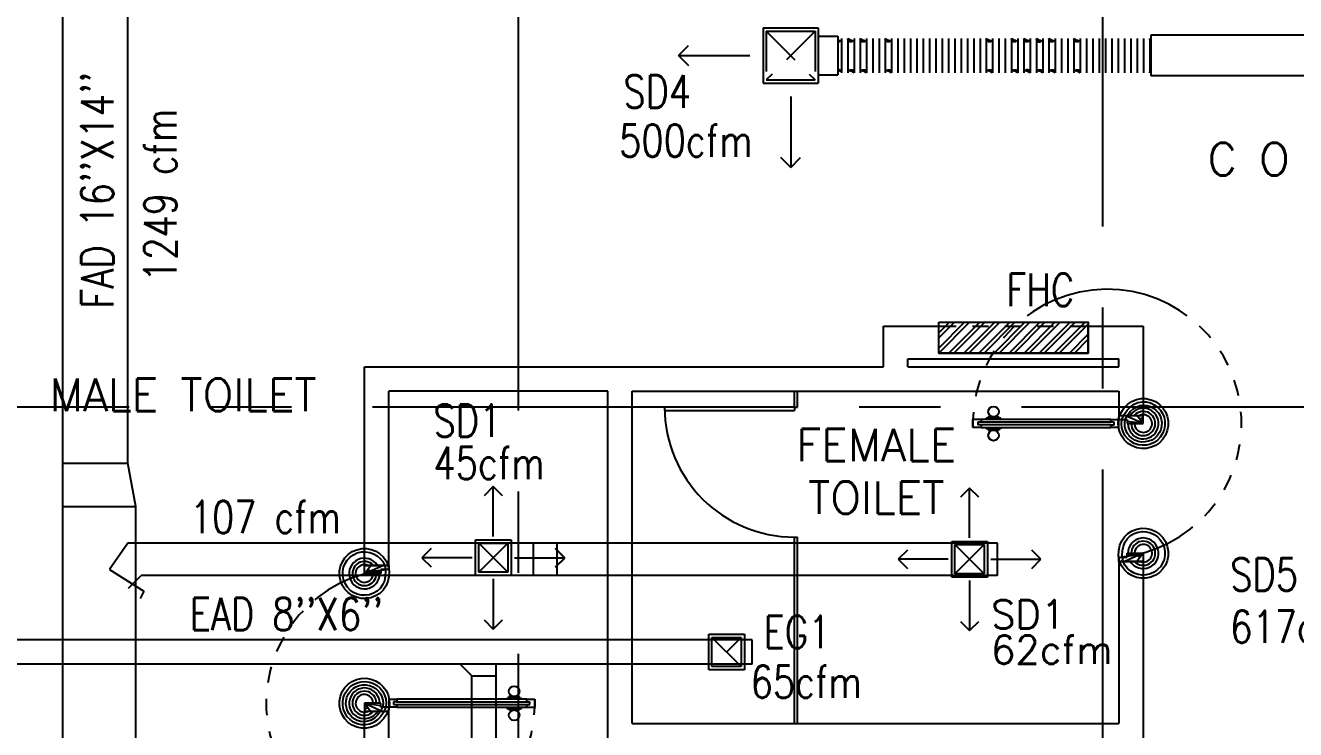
# Model space of a CAD drawing. Extents: x 417866029 to 417866302, y 43498045 to 43498122.
# Drawn here: x 417866070.8 to 417866078.63, y 43498097.4 to 43498101.75 of the extents above; entities that cross this region are included whole.
import ezdxf
from ezdxf.enums import TextEntityAlignment as Align

# ---------------------------------------------------------------- set-up
doc = ezdxf.new("R2010")
doc.units = 0
doc.header["$MEASUREMENT"] = 0
doc.linetypes.add('CENTERX2', pattern=[4, 2.5, -0.5, 0.5, -0.5])
doc.linetypes.add('HIDDEN', pattern=[0.375, 0.25, -0.125])
for name, color, linetype in [('AXES', 11, 'CENTERX2'), ('DOOR', 9, 'CONTINUOUS'), ('DUCT', 6, 'CONTINUOUS'), ('EXDUCT', 10, 'CONTINUOUS'), ('FHC', 9, 'CONTINUOUS'), ('M-AC-FLEX', 7, 'CONTINUOUS'), ('M-EGU.', 2, 'CONTINUOUS'), ('M-TEXT', 2, 'CONTINUOUS'), ('PART', 9, 'CONTINUOUS'), ('RM-NAME', 9, 'CONTINUOUS'), ('SCD', 2, 'CONTINUOUS'), ('WALL', 9, 'CONTINUOUS')]:
    doc.layers.add(name, color=color, linetype=linetype)
doc.styles.add('ROMANS', font='ROMANS.shx', dxfattribs={"width": 0.6})

# ---------------------------------------------------------------- blocks, each defined once
blk = doc.blocks.new('DOOR90')
at = {"layer": 'DOOR', "color": 7, "linetype": 'ByBlock'}
for p, q in [((-150, 0), (0, 0)), ((-150, 0), (-150, -25)), ((0, -50), (-113.7, 0)), ((0, -50), (-40.1, 0)), ((0, -50), (0, 0)), ((-1000, -25), (-1050, -25)), ((-1050, -75), (-1050, -25)), ((-1050, -25), (-1050, -75)), ((-1000, -75), (-1050, -75)), ((-1000, -42), (-1020, -42)), ((-1020, -42), (-1020, -58)), ((-1000, -58), (-1020, -58)), ((-1000, -25), (-1000, -42)), ((-1000, -58), (-1000, -75)), ((-877.6, -17.8), (-967.6, -17.8)), ((-967.6, -25), (-967.6, -17.8)), ((-967.6, -75), (-967.6, -82.2)), ((-955, -8.8), (-890.2, -8.8)), ((-955, -17.8), (-955, -8.8)), ((-955, -17.8), (-890.2, -17.8)), ((-890.2, -17.8), (-890.2, -8.8)), ((-877.6, -25), (-877.6, -17.8)), ((-877.6, -75), (-877.6, -82.2)), ((-200, -25), (-150, -25)), ((-200, -42), (-200, -25)), ((-180, -42), (-200, -42)), ((-200, -58), (-180, -58)), ((-200, -75), (-200, -58)), ((-150, -75), (-200, -75)), ((-180, -58), (-180, -42)), ((-150, -25), (-100, -25)), ((-150, -75), (-150, -25)), ((-100, -25), (-100, -50)), ((0, -50), (-100, -36.6)), ((-100, -50), (0, -50)), ((-877.6, -82.2), (-967.6, -82.2)), ((-955, -82.2), (-890.2, -82.2)), ((-955, -82.2), (-955, -91.2)), ((-955, -91.2), (-890.2, -91.2)), ((-890.2, -82.2), (-890.2, -91.2)), ((0, -850), (-113.7, -900)), ((-100, -875), (-100, -850)), ((0, -850), (-100, -863.4)), ((-100, -850), (0, -850)), ((0, -850), (-40.1, -900)), ((0, -850), (0, -900)), ((-150, -875), (-100, -875)), ((-150, -900), (-150, -875)), ((-150, -900), (0, -900)), ((0, -900), (-150, -900))]:
    blk.add_line(p, q, dxfattribs=at)
at = {"layer": 'DOOR', "linetype": 'ByBlock'}
for p, q in [((-200, -25), (-1000, -25)), ((-200, -42), (-1000, -42)), ((-200, -58), (-1000, -58)), ((-1000, -75), (-200, -75))]:
    blk.add_line(p, q, dxfattribs=at)
at = {"layer": 'DOOR', "color": 7, "linetype": 'ByBlock'}
for centre in [(-922.6, 23.5), (-922.6, -123.5)]:
    blk.add_circle(centre, 32.4, dxfattribs=at)
for centre, radius, start, end in [((0, -50), 154.4, 161.10529, 166.28577), ((0, -50), 94.4, 148.01819, 180), ((0, -50), 134.4, 158.15985, 169.28002), ((0, -50), 114.4, 154.08384, 167.37743), ((0, -50), 74.4, 137.77643, 180), ((0, -50), 54.4, 113.20738, 180), ((0, -50), 34.4, 90, 180), ((0, -50), 14.4, 90, 180), ((0, -850), 94.4, 180, 211.98181), ((0, -850), 74.4, 180, 222.22357), ((0, -850), 54.4, 180, 246.79262), ((0, -850), 34.4, 180, 270), ((0, -850), 14.4, 180, 270), ((0, -850), 154.4, 193.71423, 198.89471), ((0, -850), 134.4, 190.71998, 201.84015)]:
    blk.add_arc(centre, radius, start, end, dxfattribs=at)
at = {"layer": 'DOOR', "linetype": 'HIDDEN', "ltscale": 0.5}
blk.add_arc((-222.2, -50), 828.2, 178.27012, 275.00304, dxfattribs=at)
blk = doc.blocks.new('RM1')
at = {"layer": 'RM-NAME', "style": 'ROMANS'}
for tag, p in [('ROOMNAME1', (0, 323.8)), ('ROOMNAME2', (0, 0))]:
    blk.add_attdef(tag, text='', height=200, dxfattribs=at).set_placement(p, align=Align.MIDDLE)

msp = doc.modelspace()

# ---------------------------------------------------------------- hatches: boundary and pattern name
at = {"layer": 'FHC', "linetype": 'ByBlock', "ltscale": 0.3}
h = msp.add_hatch(dxfattribs=at)
h.set_pattern_fill('ANSI32', color=11, scale=0.175, style=0)
h.set_pattern_definition([(45, (417865844.23728, 43498068.674705), (-0.046403883, 0.046403883), []), (45, (417865844.26822, 43498068.674705), (-0.046403883, 0.046403883), [])])
h.paths.add_polyline_path([(417866077.3535, 43498099.7257), (417866077.3535, 43498099.9157), (417866076.4335, 43498099.9157), (417866076.4335, 43498099.7257)])
h.paths.add_polyline_path([(417866076.2209, 43498099.3046), (417866076.2209, 43498099.7254), (417866076.4834, 43498099.7254), (417866076.4834, 43498099.3046)], flags=9)

# ---------------------------------------------------------------- linework, layer by layer
at = {"layer": 'AXES'}
for p, q in [((417866077.4435, 43498044.5064), (417866077.4435, 43498121.7771)), ((417866073.8435, 43498051.3707), (417866073.8435, 43498110.1907)), ((417866095.4435, 43498099.3907), (417866053.1535, 43498099.3907))]:
    msp.add_line(p, q, dxfattribs=at)
at = {"layer": 'DUCT', "linetype": 'ByBlock'}
for p, q in [((417866071.0354, 43498093.0877), (417866071.0354, 43498102.1349)), ((417866071.4354, 43498099.0457), (417866071.4354, 43498102.0349)), ((417866084.5693, 43498101.6857), (417866077.7402, 43498101.6857)), ((417866077.7402, 43498101.6857), (417866077.7402, 43498101.4357)), ((417866084.5693, 43498101.4357), (417866077.7402, 43498101.4357)), ((417866071.0354, 43498099.0457), (417866071.4354, 43498099.0457)), ((417866071.4854, 43498098.7799), (417866071.4354, 43498099.0457)), ((417866071.0354, 43498098.7799), (417866071.4854, 43498098.7799)), ((417866071.4854, 43498093.0877), (417866071.4854, 43498098.7799)), ((417866076.7948, 43498098.554), (417866071.4354, 43498098.554)), ((417866073.9361, 43498098.354), (417866073.9361, 43498098.554)), ((417866074.0819, 43498098.354), (417866074.0819, 43498098.554)), ((417866076.7948, 43498098.354), (417866076.7948, 43498098.554)), ((417866076.7948, 43498098.354), (417866071.5177, 43498098.354))]:
    msp.add_line(p, q, dxfattribs=at)
at = {"layer": 'DUCT'}
for p, q in [((417866071.4354, 43498098.554), (417866071.3213, 43498098.391)), ((417866071.3213, 43498098.391), (417866071.5342, 43498098.2574)), ((417866071.4397, 43498098.276), (417866071.5177, 43498098.354)), ((417866071.5342, 43498098.2574), (417866071.5112, 43498098.2122)), ((417866071.5342, 43498098.2574), (417866071.5342, 43498098.2574))]:
    msp.add_line(p, q, dxfattribs=at)
at = {"layer": 'EXDUCT', "linetype": 'ByBlock'}
for p, q in [((417866075.2838, 43498097.9566), (417866069.8925, 43498097.9566)), ((417866075.2838, 43498097.8066), (417866075.2838, 43498097.9566)), ((417866075.2838, 43498097.8066), (417866069.7925, 43498097.8066)), ((417866073.5561, 43498097.7341), (417866073.4835, 43498097.8066)), ((417866073.7061, 43498094.5019), (417866073.7061, 43498097.8066)), ((417866073.5561, 43498094.5019), (417866073.5561, 43498097.7341)), ((417866073.7061, 43498097.7323), (417866073.5561, 43498097.7323))]:
    msp.add_line(p, q, dxfattribs=at)
at = {"layer": 'FHC', "linetype": 'ByBlock', "ltscale": 0.3}
msp.add_lwpolyline([(417866076.4335, 43498099.9157), (417866077.3535, 43498099.9157), (417866077.3535, 43498099.7257), (417866076.4335, 43498099.7257)], close=True, dxfattribs=at)
at = {"layer": 'M-AC-FLEX', "color": 11}
for p, q in [((417866075.8341, 43498101.6646), (417866075.8341, 43498101.4536)), ((417866075.8725, 43498101.6646), (417866075.8725, 43498101.4536)), ((417866075.8725, 43498101.6646), (417866075.8725, 43498101.4536)), ((417866075.9115, 43498101.6646), (417866075.9115, 43498101.4536)), ((417866075.9115, 43498101.6646), (417866075.9115, 43498101.4536)), ((417866075.9491, 43498101.6646), (417866075.9491, 43498101.4536)), ((417866075.9491, 43498101.6646), (417866075.9491, 43498101.4536)), ((417866075.9881, 43498101.6646), (417866075.9881, 43498101.4536)), ((417866075.9881, 43498101.6646), (417866075.9881, 43498101.4536)), ((417866076.0264, 43498101.6646), (417866076.0264, 43498101.4536)), ((417866076.0264, 43498101.6646), (417866076.0264, 43498101.4536)), ((417866076.0654, 43498101.6646), (417866076.0654, 43498101.4536)), ((417866076.0654, 43498101.6646), (417866076.0654, 43498101.4536)), ((417866076.1037, 43498101.6646), (417866076.1037, 43498101.4536)), ((417866076.1037, 43498101.6646), (417866076.1037, 43498101.4536)), ((417866076.1427, 43498101.6646), (417866076.1427, 43498101.4536)), ((417866076.1427, 43498101.6646), (417866076.1427, 43498101.4536)), ((417866076.181, 43498101.6646), (417866076.181, 43498101.4536)), ((417866076.22, 43498101.6646), (417866076.22, 43498101.4536)), ((417866076.259, 43498101.6646), (417866076.259, 43498101.4536)), ((417866076.298, 43498101.6646), (417866076.298, 43498101.4536)), ((417866076.337, 43498101.6646), (417866076.337, 43498101.4536)), ((417866076.376, 43498101.6646), (417866076.376, 43498101.4536)), ((417866076.415, 43498101.6646), (417866076.415, 43498101.4536)), ((417866076.454, 43498101.6646), (417866076.454, 43498101.4536)), ((417866076.493, 43498101.6646), (417866076.493, 43498101.4536)), ((417866076.532, 43498101.6646), (417866076.532, 43498101.4536)), ((417866076.571, 43498101.6646), (417866076.571, 43498101.4536)), ((417866076.61, 43498101.6646), (417866076.61, 43498101.4536)), ((417866076.649, 43498101.6646), (417866076.649, 43498101.4536)), ((417866076.688, 43498101.6646), (417866076.688, 43498101.4536)), ((417866076.7263, 43498101.6646), (417866076.7263, 43498101.4536)), ((417866076.7263, 43498101.6646), (417866076.7263, 43498101.4536)), ((417866076.7653, 43498101.6646), (417866076.7653, 43498101.4536)), ((417866076.7653, 43498101.6646), (417866076.7653, 43498101.4536)), ((417866076.8037, 43498101.6646), (417866076.8037, 43498101.4536)), ((417866076.8037, 43498101.6646), (417866076.8037, 43498101.4536)), ((417866076.8427, 43498101.6646), (417866076.8427, 43498101.4536)), ((417866076.8427, 43498101.6646), (417866076.8427, 43498101.4536)), ((417866076.881, 43498101.6646), (417866076.881, 43498101.4536)), ((417866076.881, 43498101.6646), (417866076.881, 43498101.4536)), ((417866076.92, 43498101.6646), (417866076.92, 43498101.4536)), ((417866076.92, 43498101.6646), (417866076.92, 43498101.4536)), ((417866076.9576, 43498101.6646), (417866076.9576, 43498101.4536)), ((417866076.9576, 43498101.6646), (417866076.9576, 43498101.4536)), ((417866076.9966, 43498101.6646), (417866076.9966, 43498101.4536)), ((417866076.9966, 43498101.6646), (417866076.9966, 43498101.4536)), ((417866076.9966, 43498101.6646), (417866076.9966, 43498101.4536)), ((417866077.0349, 43498101.6646), (417866077.0349, 43498101.4536)), ((417866077.0349, 43498101.6646), (417866077.0349, 43498101.4536)), ((417866077.0349, 43498101.6646), (417866077.0349, 43498101.4536)), ((417866077.0739, 43498101.6646), (417866077.0739, 43498101.4536)), ((417866077.0739, 43498101.6646), (417866077.0739, 43498101.4536)), ((417866077.1116, 43498101.6646), (417866077.1116, 43498101.4536)), ((417866077.1116, 43498101.6646), (417866077.1116, 43498101.4536)), ((417866077.1506, 43498101.6646), (417866077.1506, 43498101.4536)), ((417866077.1506, 43498101.6646), (417866077.1506, 43498101.4536)), ((417866077.1889, 43498101.6646), (417866077.1889, 43498101.4536)), ((417866077.1889, 43498101.6646), (417866077.1889, 43498101.4536)), ((417866077.2279, 43498101.6646), (417866077.2279, 43498101.4536)), ((417866077.2279, 43498101.6646), (417866077.2279, 43498101.4536)), ((417866077.2662, 43498101.6646), (417866077.2662, 43498101.4536)), ((417866077.2662, 43498101.6646), (417866077.2662, 43498101.4536)), ((417866077.3052, 43498101.6646), (417866077.3052, 43498101.4536)), ((417866077.3052, 43498101.6646), (417866077.3052, 43498101.4536)), ((417866077.3435, 43498101.6646), (417866077.3435, 43498101.4536)), ((417866077.3825, 43498101.6646), (417866077.3825, 43498101.4536)), ((417866077.4215, 43498101.6646), (417866077.4215, 43498101.4536)), ((417866077.4605, 43498101.6646), (417866077.4605, 43498101.4536)), ((417866077.4995, 43498101.6646), (417866077.4995, 43498101.4536)), ((417866077.5385, 43498101.6646), (417866077.5385, 43498101.4536)), ((417866077.5775, 43498101.6646), (417866077.5775, 43498101.4536)), ((417866077.6165, 43498101.6646), (417866077.6165, 43498101.4536)), ((417866077.6555, 43498101.6646), (417866077.6555, 43498101.4536)), ((417866077.6945, 43498101.6646), (417866077.6945, 43498101.4536)), ((417866077.7335, 43498101.6646), (417866077.7335, 43498101.4536))]:
    msp.add_line(p, q, dxfattribs=at)
at = {"layer": 'M-AC-FLEX'}
for points in [[(417866075.8109, 43498101.6455, 0.471589), (417866075.8341, 43498101.6646, -1.018005), (417866075.8725, 43498101.6646)], [(417866075.9108, 43498101.6646, -1.017916), (417866075.9491, 43498101.6646)], [(417866075.9498, 43498101.6646, 1.017916), (417866075.9115, 43498101.6646)], [(417866076.0654, 43498101.6646, -1), (417866076.0264, 43498101.6646, 1.018005), (417866075.9881, 43498101.6646)], [(417866076.0264, 43498101.6646, 1), (417866076.0654, 43498101.6646, -1.018005), (417866076.1037, 43498101.6646)], [(417866076.298, 43498101.6646, -1), (417866076.259, 43498101.6646, 1), (417866076.22, 43498101.6646, -1), (417866076.181, 43498101.6646, 1.018005), (417866076.1427, 43498101.6646)], [(417866076.259, 43498101.6646, 1), (417866076.298, 43498101.6646, -1), (417866076.337, 43498101.6646)], [(417866076.337, 43498101.6646, 1), (417866076.298, 43498101.6646)], [(417866076.376, 43498101.6646, -1), (417866076.337, 43498101.6646, 1), (417866076.298, 43498101.6646)], [(417866076.298, 43498101.6646, -1), (417866076.337, 43498101.6646)], [(417866076.337, 43498101.6646, 1), (417866076.376, 43498101.6646, -1), (417866076.415, 43498101.6646)], [(417866076.454, 43498101.6646, -1), (417866076.415, 43498101.6646, 1), (417866076.376, 43498101.6646)], [(417866076.376, 43498101.6646, -1), (417866076.415, 43498101.6646)], [(417866076.415, 43498101.6646, 1), (417866076.376, 43498101.6646)], [(417866076.415, 43498101.6646, 1), (417866076.454, 43498101.6646, -1), (417866076.493, 43498101.6646)], [(417866076.415, 43498101.6646, 1), (417866076.454, 43498101.6646)], [(417866076.454, 43498101.6646, -1), (417866076.415, 43498101.6646)], [(417866076.493, 43498101.6646, 1), (417866076.454, 43498101.6646)], [(417866076.532, 43498101.6646, -1), (417866076.493, 43498101.6646, 1), (417866076.454, 43498101.6646)], [(417866076.454, 43498101.6646, -1), (417866076.493, 43498101.6646)], [(417866076.493, 43498101.6646, 1), (417866076.532, 43498101.6646, -1), (417866076.571, 43498101.6646)], [(417866076.61, 43498101.6646, -1), (417866076.571, 43498101.6646, 1), (417866076.532, 43498101.6646)], [(417866076.532, 43498101.6646, -1), (417866076.571, 43498101.6646)], [(417866076.571, 43498101.6646, 1), (417866076.532, 43498101.6646)], [(417866076.571, 43498101.6646, 1), (417866076.61, 43498101.6646, -1), (417866076.649, 43498101.6646, 1), (417866076.688, 43498101.6646, -1.018005), (417866076.7263, 43498101.6646)], [(417866076.8427, 43498101.6646, -1), (417866076.8037, 43498101.6646, 1.018005), (417866076.7653, 43498101.6646)], [(417866076.8037, 43498101.6646, 1), (417866076.8427, 43498101.6646, -1.018005), (417866076.881, 43498101.6646)], [(417866076.9193, 43498101.6646, -1.017916), (417866076.9576, 43498101.6646)], [(417866076.9583, 43498101.6646, 1.017916), (417866076.92, 43498101.6646)], [(417866076.9734, 43498101.6455, 0.471589), (417866076.9966, 43498101.6646, -1.018005), (417866077.0349, 43498101.6646)], [(417866077.0581, 43498101.6455, -0.471589), (417866077.0349, 43498101.6646, 1.018005), (417866076.9966, 43498101.6646)], [(417866077.0732, 43498101.6646, -1.017916), (417866077.1116, 43498101.6646)], [(417866077.1122, 43498101.6646, 1.017916), (417866077.0739, 43498101.6646)], [(417866077.2279, 43498101.6646, -1), (417866077.1889, 43498101.6646, 1.018005), (417866077.1506, 43498101.6646)], [(417866077.1889, 43498101.6646, 1), (417866077.2279, 43498101.6646, -1.018005), (417866077.2662, 43498101.6646)], [(417866077.4605, 43498101.6646, -1), (417866077.4215, 43498101.6646, 1), (417866077.3825, 43498101.6646, -1), (417866077.3435, 43498101.6646, 1.018005), (417866077.3052, 43498101.6646)], [(417866077.4215, 43498101.6646, 1), (417866077.4605, 43498101.6646, -1), (417866077.4995, 43498101.6646)], [(417866077.4995, 43498101.6646, 1), (417866077.4605, 43498101.6646)], [(417866077.5385, 43498101.6646, -1), (417866077.4995, 43498101.6646, 1), (417866077.4605, 43498101.6646)], [(417866077.4605, 43498101.6646, -1), (417866077.4995, 43498101.6646)], [(417866077.4995, 43498101.6646, 1), (417866077.5385, 43498101.6646, -1), (417866077.5775, 43498101.6646)], [(417866077.6165, 43498101.6646, -1), (417866077.5775, 43498101.6646, 1), (417866077.5385, 43498101.6646)], [(417866077.5385, 43498101.6646, -1), (417866077.5775, 43498101.6646)], [(417866077.5775, 43498101.6646, 1), (417866077.5385, 43498101.6646)], [(417866077.5775, 43498101.6646, 1), (417866077.6165, 43498101.6646, -1), (417866077.6555, 43498101.6646)], [(417866077.6165, 43498101.6646, -1), (417866077.5775, 43498101.6646)], [(417866077.5775, 43498101.6646, 1), (417866077.6165, 43498101.6646)], [(417866077.6555, 43498101.6646, 1), (417866077.6165, 43498101.6646)], [(417866077.6945, 43498101.6646, -1), (417866077.6555, 43498101.6646, 1), (417866077.6165, 43498101.6646)], [(417866077.6165, 43498101.6646, -1), (417866077.6555, 43498101.6646)], [(417866077.6555, 43498101.6646, 1), (417866077.6945, 43498101.6646, -1), (417866077.7335, 43498101.6646)], [(417866077.7402, 43498101.6499, -0.216152), (417866077.7335, 43498101.6646, 1), (417866077.6945, 43498101.6646)], [(417866077.6945, 43498101.6646, -1), (417866077.7335, 43498101.6646)], [(417866077.7335, 43498101.6646, 1), (417866077.6945, 43498101.6646)], [(417866077.7335, 43498101.6646, 0.216152), (417866077.7402, 43498101.6499, 0.216152)], [(417866075.8109, 43498101.4728, -0.471589), (417866075.8341, 43498101.4536, 1.018005), (417866075.8725, 43498101.4536)], [(417866075.9108, 43498101.4529, 1.000002), (417866075.9491, 43498101.4536)], [(417866075.9498, 43498101.4529, -1.000002), (417866075.9115, 43498101.4536)], [(417866076.0654, 43498101.4536, 1), (417866076.0264, 43498101.4536, -1.018005), (417866075.9881, 43498101.4536)], [(417866076.0264, 43498101.4536, -1), (417866076.0654, 43498101.4536, 1.018005), (417866076.1037, 43498101.4536)], [(417866076.298, 43498101.4536, 1), (417866076.259, 43498101.4536, -1), (417866076.22, 43498101.4536, 1), (417866076.181, 43498101.4536, -1.018005), (417866076.1427, 43498101.4536)], [(417866076.259, 43498101.4536, -1), (417866076.298, 43498101.4536, 1), (417866076.337, 43498101.4536)], [(417866076.376, 43498101.4536, 1), (417866076.337, 43498101.4536, -1), (417866076.298, 43498101.4536)], [(417866076.337, 43498101.4536, -1.000001), (417866076.298, 43498101.4536)], [(417866076.298, 43498101.4536, 1.000001), (417866076.337, 43498101.4536)], [(417866076.337, 43498101.4536, -1), (417866076.376, 43498101.4536, 1), (417866076.415, 43498101.4536)], [(417866076.454, 43498101.4536, 1), (417866076.415, 43498101.4536, -1), (417866076.376, 43498101.4536)], [(417866076.376, 43498101.4536, 1.000001), (417866076.415, 43498101.4536)], [(417866076.415, 43498101.4536, -1.000001), (417866076.376, 43498101.4536)], [(417866076.415, 43498101.4536, -1), (417866076.454, 43498101.4536)], [(417866076.454, 43498101.4536, 1), (417866076.415, 43498101.4536)], [(417866076.415, 43498101.4536, -1), (417866076.454, 43498101.4536, 1), (417866076.493, 43498101.4536)], [(417866076.532, 43498101.4536, 1), (417866076.493, 43498101.4536, -1), (417866076.454, 43498101.4536)], [(417866076.493, 43498101.4536, -1.000001), (417866076.454, 43498101.4536)], [(417866076.454, 43498101.4536, 1.000001), (417866076.493, 43498101.4536)], [(417866076.493, 43498101.4536, -1), (417866076.532, 43498101.4536, 1), (417866076.571, 43498101.4536)], [(417866076.61, 43498101.4536, 1), (417866076.571, 43498101.4536, -1), (417866076.532, 43498101.4536)], [(417866076.532, 43498101.4536, 1.000001), (417866076.571, 43498101.4536)], [(417866076.571, 43498101.4536, -1.000001), (417866076.532, 43498101.4536)], [(417866076.571, 43498101.4536, -1), (417866076.61, 43498101.4536, 1), (417866076.649, 43498101.4536, -1), (417866076.688, 43498101.4536, 1.018005), (417866076.7263, 43498101.4536)], [(417866076.8427, 43498101.4536, 1), (417866076.8037, 43498101.4536, -1.018005), (417866076.7653, 43498101.4536)], [(417866076.8037, 43498101.4536, -1), (417866076.8427, 43498101.4536, 1.018005), (417866076.881, 43498101.4536)], [(417866076.9193, 43498101.4529, 1.000002), (417866076.9576, 43498101.4536)], [(417866076.9583, 43498101.4529, -1.000002), (417866076.92, 43498101.4536)], [(417866076.9734, 43498101.4728, -0.471589), (417866076.9966, 43498101.4536, 1.018005), (417866077.0349, 43498101.4536)], [(417866077.0581, 43498101.4728, 0.471589), (417866077.0349, 43498101.4536, -1.018005), (417866076.9966, 43498101.4536)], [(417866077.0732, 43498101.4529, 1.000002), (417866077.1116, 43498101.4536)], [(417866077.1122, 43498101.4529, -1.000002), (417866077.0739, 43498101.4536)], [(417866077.2279, 43498101.4536, 1), (417866077.1889, 43498101.4536, -1.018005), (417866077.1506, 43498101.4536)], [(417866077.1889, 43498101.4536, -1), (417866077.2279, 43498101.4536, 1.018005), (417866077.2662, 43498101.4536)], [(417866077.4605, 43498101.4536, 1), (417866077.4215, 43498101.4536, -1), (417866077.3825, 43498101.4536, 1), (417866077.3435, 43498101.4536, -1.018005), (417866077.3052, 43498101.4536)], [(417866077.4215, 43498101.4536, -1), (417866077.4605, 43498101.4536, 1), (417866077.4995, 43498101.4536)], [(417866077.5385, 43498101.4536, 1), (417866077.4995, 43498101.4536, -1), (417866077.4605, 43498101.4536)], [(417866077.4995, 43498101.4536, -1.000001), (417866077.4605, 43498101.4536)], [(417866077.4605, 43498101.4536, 1.000001), (417866077.4995, 43498101.4536)], [(417866077.4995, 43498101.4536, -1), (417866077.5385, 43498101.4536, 1), (417866077.5775, 43498101.4536)], [(417866077.6165, 43498101.4536, 1), (417866077.5775, 43498101.4536, -1), (417866077.5385, 43498101.4536)], [(417866077.5385, 43498101.4536, 1.000001), (417866077.5775, 43498101.4536)], [(417866077.5775, 43498101.4536, -1.000001), (417866077.5385, 43498101.4536)], [(417866077.6165, 43498101.4536, 1), (417866077.5775, 43498101.4536)], [(417866077.5775, 43498101.4536, -1), (417866077.6165, 43498101.4536, 1), (417866077.6555, 43498101.4536)], [(417866077.5775, 43498101.4536, -1), (417866077.6165, 43498101.4536)], [(417866077.6945, 43498101.4536, 1), (417866077.6555, 43498101.4536, -1), (417866077.6165, 43498101.4536)], [(417866077.6555, 43498101.4536, -1.000001), (417866077.6165, 43498101.4536)], [(417866077.6165, 43498101.4536, 1.000001), (417866077.6555, 43498101.4536)], [(417866077.6555, 43498101.4536, -1), (417866077.6945, 43498101.4536, 1), (417866077.7335, 43498101.4536)], [(417866077.6945, 43498101.4536, 1.000001), (417866077.7335, 43498101.4536)], [(417866077.7335, 43498101.4536, -1.000001), (417866077.6945, 43498101.4536)], [(417866077.7335, 43498101.4536, -0.216152), (417866077.7402, 43498101.4683, -0.216152)]]:
    msp.add_lwpolyline(points, format="xyb", dxfattribs=at)
for centre, start, end in [((417866075.892, 43498101.6646), 180, 331.56864), ((417866075.892, 43498101.6646), 208.43136, 0), ((417866075.9686, 43498101.6646), 180, 331.56864), ((417866075.9686, 43498101.6646), 208.43136, 0), ((417866076.1232, 43498101.6646), 180, 331.56864), ((417866076.1232, 43498101.6646), 208.43136, 0), ((417866076.7458, 43498101.6646), 180, 331.56864), ((417866076.7458, 43498101.6646), 208.43136, 0), ((417866076.9005, 43498101.6646), 180, 331.56864), ((417866076.9005, 43498101.6646), 208.43136, 0), ((417866076.9771, 43498101.6646), 180, 331.56864), ((417866076.9771, 43498101.6646), 208.43136, 0), ((417866077.0544, 43498101.6646), 180, 331.56864), ((417866077.0544, 43498101.6646), 208.43136, 0), ((417866077.1311, 43498101.6646), 180, 331.56864), ((417866077.1311, 43498101.6646), 208.43136, 0), ((417866077.2857, 43498101.6646), 180, 331.56864), ((417866077.2857, 43498101.6646), 208.43136, 0), ((417866075.892, 43498101.4536), 28.43137, 180.01777), ((417866075.892, 43498101.4536), 28.43137, 180.01777), ((417866075.892, 43498101.4536), 359.98223, 151.56863), ((417866075.892, 43498101.4536), 359.98223, 151.56863), ((417866075.9686, 43498101.4536), 28.43137, 180.01777), ((417866075.9686, 43498101.4536), 28.43137, 180.01777), ((417866075.9686, 43498101.4536), 359.98223, 151.56863), ((417866075.9686, 43498101.4536), 359.98223, 151.56863), ((417866076.1232, 43498101.4536), 28.43137, 180.01777), ((417866076.1232, 43498101.4536), 28.43137, 180.01777), ((417866076.1232, 43498101.4536), 359.98223, 151.56863), ((417866076.1232, 43498101.4536), 359.98223, 151.56863), ((417866076.7458, 43498101.4536), 28.43137, 180.01777), ((417866076.7458, 43498101.4536), 28.43137, 180.01777), ((417866076.7458, 43498101.4536), 359.98223, 151.56863), ((417866076.7458, 43498101.4536), 359.98223, 151.56863), ((417866076.9005, 43498101.4536), 28.43137, 180.01777), ((417866076.9005, 43498101.4536), 28.43137, 180.01777), ((417866076.9005, 43498101.4536), 359.98223, 151.56863), ((417866076.9005, 43498101.4536), 359.98223, 151.56863), ((417866076.9771, 43498101.4536), 28.43137, 180.01777), ((417866076.9771, 43498101.4536), 28.43137, 180.01777), ((417866076.9771, 43498101.4536), 359.98223, 151.56863), ((417866076.9771, 43498101.4536), 359.98223, 151.56863), ((417866077.0544, 43498101.4536), 28.43137, 180.01777), ((417866077.0544, 43498101.4536), 28.43137, 180.01777), ((417866077.0544, 43498101.4536), 359.98223, 151.56863), ((417866077.0544, 43498101.4536), 359.98223, 151.56863), ((417866077.1311, 43498101.4536), 28.43137, 180.01777), ((417866077.1311, 43498101.4536), 28.43137, 180.01777), ((417866077.1311, 43498101.4536), 359.98223, 151.56863), ((417866077.1311, 43498101.4536), 359.98223, 151.56863), ((417866077.2857, 43498101.4536), 28.43137, 180.01777), ((417866077.2857, 43498101.4536), 28.43137, 180.01777), ((417866077.2857, 43498101.4536), 359.98223, 151.56863), ((417866077.2857, 43498101.4536), 359.98223, 151.56863)]:
    msp.add_arc(centre, 0.0195, start, end, dxfattribs=at)
at = {"layer": 'M-EGU.'}
for p, q in [((417866075.3501, 43498101.7311), (417866075.6909, 43498101.7311)), ((417866075.3501, 43498101.7311), (417866075.3501, 43498101.3903)), ((417866075.6909, 43498101.7311), (417866075.6909, 43498101.3903)), ((417866075.6909, 43498101.6807), (417866075.8109, 43498101.6807)), ((417866075.8109, 43498101.6807), (417866075.8109, 43498101.4407)), ((417866074.8293, 43498101.5607), (417866074.8904, 43498101.6218)), ((417866074.8293, 43498101.5607), (417866074.8904, 43498101.4996)), ((417866074.8293, 43498101.5607), (417866075.2681, 43498101.5607)), ((417866075.6909, 43498101.4407), (417866075.8109, 43498101.4407)), ((417866075.3501, 43498101.3903), (417866075.6909, 43498101.3903)), ((417866075.5205, 43498101.3083), (417866075.5205, 43498100.8695)), ((417866075.5205, 43498100.8695), (417866075.4594, 43498100.9306)), ((417866075.5205, 43498100.8695), (417866075.5816, 43498100.9306)), ((417866073.6876, 43498098.9023), (417866073.6311, 43498098.8457)), ((417866073.7442, 43498098.8457), (417866073.6876, 43498098.9023)), ((417866073.6876, 43498098.5944), (417866073.6876, 43498098.9023)), ((417866076.623, 43498098.893), (417866076.5665, 43498098.8364)), ((417866076.6796, 43498098.8364), (417866076.623, 43498098.893)), ((417866076.623, 43498098.5851), (417866076.623, 43498098.893)), ((417866073.5776, 43498098.3534), (417866073.5776, 43498098.5734)), ((417866073.5776, 43498098.5734), (417866073.7976, 43498098.5734)), ((417866073.7976, 43498098.5734), (417866073.7976, 43498098.3534)), ((417866076.513, 43498098.344), (417866076.513, 43498098.564)), ((417866076.513, 43498098.564), (417866076.733, 43498098.564)), ((417866076.733, 43498098.564), (417866076.733, 43498098.344)), ((417866073.3042, 43498098.5199), (417866073.2476, 43498098.4634)), ((417866073.5566, 43498098.4634), (417866073.2476, 43498098.4634)), ((417866073.2476, 43498098.4634), (417866073.3042, 43498098.4068)), ((417866073.8187, 43498098.4634), (417866074.1276, 43498098.4634)), ((417866074.1276, 43498098.4634), (417866074.0711, 43498098.5199)), ((417866074.1276, 43498098.4613), (417866074.0711, 43498098.5179)), ((417866074.0711, 43498098.4068), (417866074.1276, 43498098.4634)), ((417866074.0711, 43498098.4047), (417866074.1276, 43498098.4613)), ((417866076.2396, 43498098.5106), (417866076.183, 43498098.454)), ((417866076.492, 43498098.454), (417866076.183, 43498098.454)), ((417866076.183, 43498098.454), (417866076.2396, 43498098.3975)), ((417866076.7541, 43498098.454), (417866077.063, 43498098.454)), ((417866077.063, 43498098.454), (417866077.0065, 43498098.5106)), ((417866077.0065, 43498098.3975), (417866077.063, 43498098.454)), ((417866073.7976, 43498098.3534), (417866073.5776, 43498098.3534)), ((417866073.6876, 43498098.3323), (417866073.6876, 43498098.0234)), ((417866076.733, 43498098.344), (417866076.513, 43498098.344)), ((417866076.623, 43498098.323), (417866076.623, 43498098.014)), ((417866073.6311, 43498098.0799), (417866073.6876, 43498098.0234)), ((417866073.6876, 43498098.0234), (417866073.7442, 43498098.0799)), ((417866076.5665, 43498098.0706), (417866076.623, 43498098.014)), ((417866076.623, 43498098.014), (417866076.6796, 43498098.0706))]:
    msp.add_line(p, q, dxfattribs=at)
at = {"layer": 'M-EGU.', "linetype": 'HIDDEN'}
for p, q in [((417866075.3701, 43498101.7111), (417866075.6709, 43498101.4103)), ((417866075.6709, 43498101.7111), (417866075.3701, 43498101.4103)), ((417866075.3701, 43498101.7111), (417866075.6709, 43498101.7111)), ((417866075.3701, 43498101.7111), (417866075.3701, 43498101.4103)), ((417866075.6709, 43498101.7111), (417866075.6709, 43498101.4103)), ((417866075.3701, 43498101.4103), (417866075.6709, 43498101.4103)), ((417866073.5976, 43498098.5534), (417866073.7776, 43498098.5534)), ((417866073.5976, 43498098.3734), (417866073.7776, 43498098.5534)), ((417866073.5976, 43498098.5534), (417866073.7776, 43498098.3734)), ((417866073.5976, 43498098.3734), (417866073.5976, 43498098.5534)), ((417866073.7776, 43498098.5534), (417866073.7776, 43498098.3734)), ((417866076.533, 43498098.544), (417866076.713, 43498098.544)), ((417866076.533, 43498098.364), (417866076.713, 43498098.544)), ((417866076.533, 43498098.544), (417866076.713, 43498098.364)), ((417866076.533, 43498098.364), (417866076.533, 43498098.544)), ((417866076.713, 43498098.544), (417866076.713, 43498098.364)), ((417866073.7776, 43498098.3734), (417866073.5976, 43498098.3734)), ((417866076.713, 43498098.364), (417866076.533, 43498098.364))]:
    msp.add_line(p, q, dxfattribs=at)
at = {"layer": 'PART', "linetype": 'ByBlock'}
for p, q in [((417866075.5435, 43498099.3907), (417866075.5435, 43498099.4907)), ((417866075.5635, 43498099.3907), (417866075.5635, 43498099.4907)), ((417866075.5435, 43498099.3907), (417866074.7435, 43498099.3907)), ((417866075.5435, 43498099.3907), (417866075.5635, 43498099.3907)), ((417866075.5435, 43498099.3907), (417866075.5435, 43498099.3707)), ((417866074.7435, 43498099.3707), (417866075.5435, 43498099.3707)), ((417866075.5435, 43498097.4407), (417866075.5435, 43498098.5907)), ((417866075.5435, 43498098.5907), (417866075.5635, 43498098.5907)), ((417866075.5435, 43498098.5907), (417866075.5635, 43498098.5907)), ((417866075.5635, 43498097.4407), (417866075.5635, 43498098.5907))]:
    msp.add_line(p, q, dxfattribs=at)
msp.add_arc((417866075.5435, 43498099.3907), 0.8, 180, 270, dxfattribs=at)
at = {"layer": 'SCD', "linetype": 'HIDDEN'}
for p, q in [((417866075.0155, 43498097.9916), (417866075.2355, 43498097.9916)), ((417866075.0155, 43498097.7716), (417866075.0155, 43498097.9916)), ((417866075.2355, 43498097.9916), (417866075.2355, 43498097.7716)), ((417866075.0355, 43498097.9716), (417866075.2155, 43498097.7916)), ((417866075.2355, 43498097.7716), (417866075.0155, 43498097.7716))]:
    msp.add_line(p, q, dxfattribs=at)
at = {"layer": 'SCD'}
for p, q in [((417866075.0355, 43498097.9716), (417866075.2155, 43498097.9716)), ((417866075.0355, 43498097.7916), (417866075.0355, 43498097.9716)), ((417866075.2155, 43498097.9716), (417866075.2155, 43498097.7916)), ((417866075.2155, 43498097.7916), (417866075.0355, 43498097.7916))]:
    msp.add_line(p, q, dxfattribs=at)
at = {"layer": 'SCD', "linetype": 'ByBlock'}
msp.add_line((417866075.1255, 43498097.8816), (417866075.2155, 43498097.9716), dxfattribs=at)
at = {"layer": 'WALL'}
for p, q in [((417866076.0935, 43498099.8907), (417866076.4335, 43498099.8907)), ((417866076.0935, 43498099.6407), (417866076.0935, 43498099.8907)), ((417866076.4335, 43498099.7257), (417866076.4335, 43498099.8907)), ((417866077.3535, 43498099.8907), (417866077.6935, 43498099.8907)), ((417866077.3535, 43498099.7257), (417866077.3535, 43498099.8907)), ((417866077.6935, 43498099.8907), (417866077.6935, 43498099.3407)), ((417866076.4337, 43498099.7257), (417866077.3535, 43498099.7257)), ((417866072.8935, 43498099.6407), (417866076.0935, 43498099.6407)), ((417866072.8935, 43498098.4157), (417866072.8935, 43498099.6407)), ((417866076.2435, 43498099.6407), (417866076.2435, 43498099.6907)), ((417866076.2435, 43498099.6907), (417866077.5435, 43498099.6907)), ((417866076.2435, 43498099.6407), (417866077.5435, 43498099.6407)), ((417866077.5435, 43498099.6407), (417866077.5435, 43498099.6907)), ((417866073.0435, 43498098.4157), (417866073.0435, 43498099.4907)), ((417866074.3935, 43498099.4907), (417866073.0435, 43498099.4907)), ((417866074.3935, 43498095.8657), (417866074.3935, 43498099.4907)), ((417866074.5435, 43498097.4407), (417866074.5435, 43498099.4907)), ((417866074.5435, 43498099.4907), (417866077.5435, 43498099.4907)), ((417866077.5435, 43498099.4907), (417866077.5435, 43498099.3407)), ((417866077.5435, 43498099.3407), (417866077.6935, 43498099.3407)), ((417866073.0435, 43498098.4157), (417866072.8935, 43498098.4157)), ((417866077.5435, 43498098.4407), (417866077.6935, 43498098.4407)), ((417866077.5435, 43498098.4407), (417866077.5435, 43498097.4407)), ((417866077.6935, 43498098.4407), (417866077.6935, 43498096.0407)), ((417866072.8935, 43498094.1657), (417866072.8935, 43498097.5157)), ((417866073.0435, 43498097.5157), (417866072.8935, 43498097.5157)), ((417866073.0435, 43498095.8657), (417866073.0435, 43498097.5157)), ((417866074.5435, 43498097.4407), (417866077.5435, 43498097.4407))]:
    msp.add_line(p, q, dxfattribs=at)
at = {"layer": 'WALL', "color": 250, "linetype": 'HIDDEN', "ltscale": 0.25}
msp.add_line((417866076.4404, 43498099.8907), (417866077.3604, 43498099.8907), dxfattribs=at)

# ---------------------------------------------------------------- block references
at = {"layer": 'DOOR', "color": 0, "linetype": 'ByBlock', "xscale": 0.0009999871253967285, "yscale": 0.001000002026557922, "zscale": 0.001}
msp.add_blockref('DOOR90', (417866077.6935, 43498099.3407), dxfattribs=at)
at = {"layer": 'DOOR', "color": 0, "linetype": 'ByBlock', "xscale": 0.0009999871253967285, "yscale": 0.001000002026557922, "zscale": 0.001, "rotation": 180}
msp.add_blockref('DOOR90', (417866072.8935, 43498097.5157), dxfattribs=at)
at = {"layer": 'RM-NAME'}
ref = msp.add_blockref('RM1', (417866079.2433, 43498100.9214), dxfattribs=dict(at, xscale=0.0009999871253967285, yscale=0.001000002026557922, zscale=0.001))
ref.add_attrib('ROOMNAME2', 'C O R R I D O R', dxfattribs={"height": 0.2, "style": 'ROMANS'}).set_placement((417866079.2433, 43498100.9214), align=Align.MIDDLE)
ref = msp.add_blockref('RM1', (417866071.7764, 43498099.468), dxfattribs=dict(at, xscale=0.0009999871253967285, yscale=0.001000002026557922, zscale=0.001))
ref.add_attrib('ROOMNAME2', 'MALE TOILET', dxfattribs={"height": 0.2, "style": 'ROMANS'}).set_placement((417866071.7764, 43498099.468), align=Align.MIDDLE)
ref = msp.add_blockref('RM1', (417866076.0481, 43498098.8341), dxfattribs=dict(at, xscale=0.0009999871253967285, yscale=0.001000002026557922, zscale=0.001))
ref.add_attrib('ROOMNAME2', 'TOILET', dxfattribs={"height": 0.2, "style": 'ROMANS'}).set_placement((417866076.0481, 43498098.8341), align=Align.MIDDLE)
ref.add_attrib('ROOMNAME1', 'FEMALE', dxfattribs={"height": 0.2, "style": 'ROMANS'}).set_placement((417866076.0481, 43498099.1579), align=Align.MIDDLE)

# ---------------------------------------------------------------- texts
at = {"layer": 'M-TEXT', "style": 'ROMANS', "width": 0.8}
for s, p in [("FAD 16''X14''", (417866071.3466, 43498099.9992)), ('1249 cfm', (417866071.7354, 43498100.1635))]:
    msp.add_text(s, height=0.2, rotation=90, dxfattribs=at).set_placement(p)
for s, p in [('SD4', (417866074.4891, 43498101.2385)), ('500cfm', (417866074.4634, 43498100.9359)), ('107 cfm', (417866071.8171, 43498098.6141)), ('SD5', (417866078.2294, 43498098.26)), ("EAD 8''X6''", (417866071.8171, 43498098.0156)), ('617cfm', (417866078.2294, 43498097.9375)), ('EG1', (417866075.3542, 43498097.9052)), ('65cfm', (417866075.2738, 43498097.5982))]:
    msp.add_text(s, height=0.2, dxfattribs=at).set_placement(p)
at = {"layer": 'M-TEXT', "linetype": 'ByBlock', "style": 'ROMANS', "width": 0.8}
for s, p in [('SD1', (417866073.319, 43498099.209)), ('45cfm', (417866073.319, 43498098.9472))]:
    msp.add_text(s, height=0.2, dxfattribs=at).set_placement(p)
at = {"layer": 'M-TEXT', "linetype": 'ByBlock', "style": 'ROMANS'}
for s, p in [('SD1', (417866076.7556, 43498098.0271)), ('62cfm', (417866076.7556, 43498097.8086))]:
    msp.add_text(s, height=0.175, dxfattribs=at).set_placement(p)
at = {"layer": 'WALL', "style": 'ROMANS', "width": 0.8}
msp.add_text('FHC', height=0.2, dxfattribs=at).set_placement((417866076.85, 43498100.0152))

doc.saveas('drawing.dxf')
